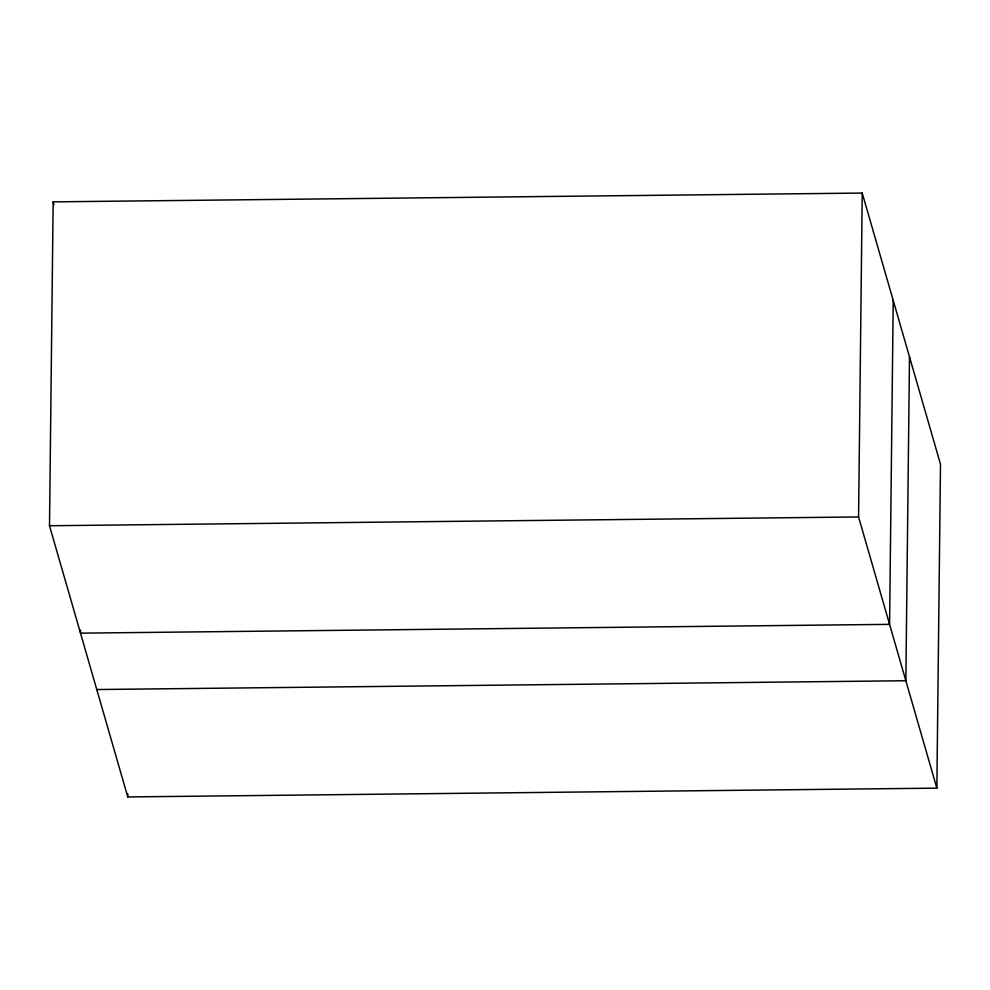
<?xml version="1.0" encoding="UTF-8"?>
<svg xmlns="http://www.w3.org/2000/svg" width="990" height="990" viewBox="0 0 990 990"><rect width="100%" height="100%" fill="white"/><g stroke="black" fill="none" stroke-linecap="round" stroke-linejoin="round"><path stroke-width="1.49" d="M49.5 525.752L53.151 201.861L862.228 193.062L940.5 464.248L936.849 788.139L127.772 796.938L49.5 525.752L858.577 516.953L936.849 788.139M80.537 630.073L80.499 633.154L889.577 624.356L893.227 300.465M127.772 796.938L127.809 793.844M858.577 516.953L862.228 193.062M909.501 356.846L905.85 680.736L96.773 689.535M53.151 201.861L53.992 204.806"/></g></svg>
